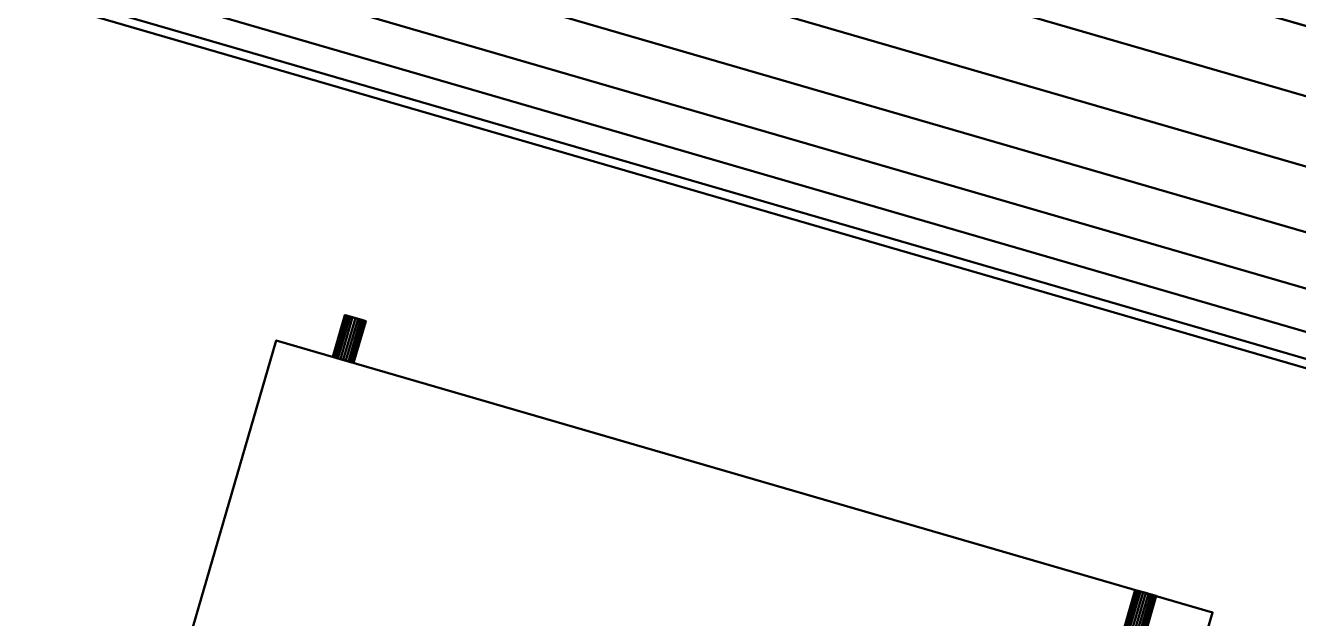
# Model space of a CAD drawing. Header units: inches. Extents: x -1654 to 1344, y -1538 to 36.
# Drawn here: x 823.5 to 852.75, y -616.9 to -603.27 of the extents above; entities that cross this region are included whole.
import ezdxf

# ---------------------------------------------------------------- set-up
doc = ezdxf.new("R2010")
doc.units = ezdxf.units.IN
doc.header["$MEASUREMENT"] = 0
doc.linetypes.add('Center', pattern=[1.25, 0.25, -0.1875, 0.625, -0.1875])
for name, color, linetype, lineweight in [('M-EQPT', 2, 'Continuous', 50), ('M-HVAC-DUCT', 1, 'Center', 30), ('M-HVAC-DUCT-RA', 1, 'Continuous', 50), ('M-HVAC-DUCT-SA', 1, 'Continuous', 50)]:
    doc.layers.add(name, color=color, linetype=linetype, lineweight=lineweight)

# ---------------------------------------------------------------- blocks, each defined once
blk = doc.blocks.new('Heat Pump - Horizontal - Water Source - Heat Pump 2 Ton Horizontal-844838-_3D_')
at = {"layer": 'M-EQPT'}
mesh = blk.add_polyface(dxfattribs=at)
corners = [(21.551, -11.199, 8.65), (21.551, 11.199, 8.65), (-21.551, 11.199, 8.65), (-21.551, -11.199, 8.65)]
mesh.append_faces([[corners[k] for k in face] for face in [(2, 3, 0, 1)]])
mesh = blk.add_polyface(dxfattribs=at)
corners = [(21.551, -11.199, -8.65), (-21.551, -11.199, -8.65), (-21.551, 11.199, -8.65), (21.551, 11.199, -8.65)]
mesh.append_faces([[corners[k] for k in face] for face in [(2, 3, 0, 1)]])
mesh = blk.add_polyface(dxfattribs=at)
corners = [(-21.551, 11.199, 8.65), (21.551, 11.199, 8.65), (21.551, 11.199, -8.65), (-21.551, 11.199, -8.65)]
mesh.append_faces([[corners[k] for k in face] for face in [(0, 1, 2, 3)]])
mesh = blk.add_polyface(dxfattribs=at)
corners = [(21.551, 11.199, 8.65), (21.551, -11.199, 8.65), (21.551, -11.199, -8.65), (21.551, 11.199, -8.65)]
mesh.append_faces([[corners[k] for k in face] for face in [(0, 1, 2, 3)]])
mesh = blk.add_polyface(dxfattribs=at)
corners = [(21.551, 9.349, 7.35), (21.551, 9.358, 7.414), (21.551, 9.383, 7.475), (21.551, 9.422, 7.526), (21.551, 9.474, 7.566), (21.551, 9.535, 7.591), (21.551, 9.599, 7.6), (21.551, 9.664, 7.591), (21.551, 9.724, 7.566), (21.551, 9.776, 7.526), (21.551, 9.816, 7.475), (21.551, 9.841, 7.414), (21.551, 9.849, 7.35), (21.551, 9.841, 7.285), (21.551, 9.816, 7.225), (21.551, 9.776, 7.173), (21.551, 9.724, 7.133), (21.551, 9.664, 7.108), (21.551, 9.599, 7.1), (21.551, 9.535, 7.108), (21.551, 9.474, 7.133), (21.551, 9.422, 7.173), (21.551, 9.383, 7.225), (21.551, 9.358, 7.285)]
mesh.append_faces([[corners[k] for k in face] for face in [(13, 10, 11, 12), (16, 14, 15), (22, 20, 21), (20, 18, 19)]], dxfattribs={"vtx0": -1})
mesh.append_faces([[corners[k] for k in face] for face in [(3, 13, 20, 22)]], dxfattribs={"vtx0": -1, "vtx1": -1, "vtx2": -1, "vtx3": -1})
mesh.append_faces([[corners[k] for k in face] for face in [(8, 13, 3, 4)]], dxfattribs={"vtx0": -1, "vtx1": -1, "vtx3": -1})
mesh.append_faces([[corners[k] for k in face] for face in [(20, 16, 17, 18)]], dxfattribs={"vtx0": -1, "vtx3": -1})
mesh.append_faces([[corners[k] for k in face] for face in [(4, 5, 8), (23, 0, 3, 22)]], dxfattribs={"vtx1": -1, "vtx2": -1})
mesh.append_faces([[corners[k] for k in face] for face in [(13, 14, 16, 20)]], dxfattribs={"vtx1": -1, "vtx2": -1, "vtx3": -1})
mesh.append_faces([[corners[k] for k in face] for face in [(1, 2, 3, 0)]], dxfattribs={"vtx2": -1})
mesh.append_faces([[corners[k] for k in face] for face in [(8, 9, 10, 13)]], dxfattribs={"vtx2": -1, "vtx3": -1})
mesh.append_faces([[corners[k] for k in face] for face in [(5, 6, 7, 8)]], dxfattribs={"vtx3": -1})
mesh = blk.add_polyface(dxfattribs=at)
corners = [(22.551, 9.849, 7.35), (22.551, 9.841, 7.285), (22.551, 9.816, 7.225), (22.551, 9.776, 7.173), (22.551, 9.724, 7.133), (22.551, 9.664, 7.108), (22.551, 9.599, 7.1), (22.551, 9.535, 7.108), (22.551, 9.474, 7.133), (22.551, 9.422, 7.173), (22.551, 9.383, 7.225), (22.551, 9.358, 7.285), (22.551, 9.349, 7.35), (21.551, 9.349, 7.35), (21.551, 9.358, 7.285), (21.551, 9.383, 7.225), (21.551, 9.422, 7.173), (21.551, 9.474, 7.133), (21.551, 9.535, 7.108), (21.551, 9.599, 7.1), (21.551, 9.664, 7.108), (21.551, 9.724, 7.133), (21.551, 9.776, 7.173), (21.551, 9.816, 7.225), (21.551, 9.841, 7.285), (21.551, 9.849, 7.35)]
mesh.append_faces([[corners[k] for k in face] for face in [(13, 14, 11, 12), (0, 1, 24, 25)]], dxfattribs={"vtx1": -1})
mesh.append_faces([[corners[k] for k in face] for face in [(14, 15, 10, 11), (16, 17, 8, 9), (15, 16, 9, 10), (17, 18, 7, 8), (6, 7, 18, 19), (19, 20, 5, 6), (20, 21, 4, 5), (22, 23, 2, 3), (21, 22, 3, 4), (23, 24, 1, 2)]], dxfattribs={"vtx1": -1, "vtx3": -1})
mesh = blk.add_polyface(dxfattribs=at)
corners = [(22.551, 9.349, 7.35), (22.551, 9.358, 7.414), (22.551, 9.383, 7.475), (22.551, 9.422, 7.526), (22.551, 9.474, 7.566), (22.551, 9.535, 7.591), (22.551, 9.599, 7.6), (22.551, 9.664, 7.591), (22.551, 9.724, 7.566), (22.551, 9.776, 7.526), (22.551, 9.816, 7.475), (22.551, 9.841, 7.414), (22.551, 9.849, 7.35), (21.551, 9.849, 7.35), (21.551, 9.841, 7.414), (21.551, 9.816, 7.475), (21.551, 9.776, 7.526), (21.551, 9.724, 7.566), (21.551, 9.664, 7.591), (21.551, 9.599, 7.6), (21.551, 9.535, 7.591), (21.551, 9.474, 7.566), (21.551, 9.422, 7.526), (21.551, 9.383, 7.475), (21.551, 9.358, 7.414), (21.551, 9.349, 7.35)]
mesh.append_faces([[corners[k] for k in face] for face in [(13, 14, 11, 12), (0, 1, 24, 25)]], dxfattribs={"vtx1": -1})
mesh.append_faces([[corners[k] for k in face] for face in [(14, 15, 10, 11), (16, 17, 8, 9), (15, 16, 9, 10), (17, 18, 7, 8), (6, 7, 18, 19), (19, 20, 5, 6), (20, 21, 4, 5), (22, 23, 2, 3), (21, 22, 3, 4), (23, 24, 1, 2)]], dxfattribs={"vtx1": -1, "vtx3": -1})
mesh = blk.add_polyface(dxfattribs=at)
corners = [(21.551, 9.349, 5.35), (21.551, 9.358, 5.414), (21.551, 9.383, 5.475), (21.551, 9.422, 5.526), (21.551, 9.474, 5.566), (21.551, 9.535, 5.591), (21.551, 9.599, 5.6), (21.551, 9.664, 5.591), (21.551, 9.724, 5.566), (21.551, 9.776, 5.526), (21.551, 9.816, 5.475), (21.551, 9.841, 5.414), (21.551, 9.849, 5.35), (21.551, 9.841, 5.285), (21.551, 9.816, 5.225), (21.551, 9.776, 5.173), (21.551, 9.724, 5.133), (21.551, 9.664, 5.108), (21.551, 9.599, 5.1), (21.551, 9.535, 5.108), (21.551, 9.474, 5.133), (21.551, 9.422, 5.173), (21.551, 9.383, 5.225), (21.551, 9.358, 5.285)]
mesh.append_faces([[corners[k] for k in face] for face in [(6, 3, 4, 5), (16, 14, 15), (13, 11, 12)]], dxfattribs={"vtx0": -1})
mesh.append_faces([[corners[k] for k in face] for face in [(22, 18, 21)]], dxfattribs={"vtx0": -1, "vtx1": -1})
mesh.append_faces([[corners[k] for k in face] for face in [(22, 7, 13, 18)]], dxfattribs={"vtx0": -1, "vtx1": -1, "vtx2": -1, "vtx3": -1})
mesh.append_faces([[corners[k] for k in face] for face in [(13, 7, 10, 11)]], dxfattribs={"vtx0": -1, "vtx1": -1, "vtx3": -1})
mesh.append_faces([[corners[k] for k in face] for face in [(3, 6, 7, 22)]], dxfattribs={"vtx0": -1, "vtx2": -1, "vtx3": -1})
mesh.append_faces([[corners[k] for k in face] for face in [(17, 18, 16)]], dxfattribs={"vtx1": -1})
mesh.append_faces([[corners[k] for k in face] for face in [(13, 14, 16, 18)]], dxfattribs={"vtx1": -1, "vtx2": -1, "vtx3": -1})
mesh.append_faces([[corners[k] for k in face] for face in [(23, 0, 1, 22), (19, 20, 21, 18)]], dxfattribs={"vtx2": -1})
mesh.append_faces([[corners[k] for k in face] for face in [(1, 2, 3, 22)]], dxfattribs={"vtx2": -1, "vtx3": -1})
mesh.append_faces([[corners[k] for k in face] for face in [(7, 8, 9, 10)]], dxfattribs={"vtx3": -1})
mesh = blk.add_polyface(dxfattribs=at)
corners = [(22.551, 9.849, 5.35), (22.551, 9.841, 5.285), (22.551, 9.816, 5.225), (22.551, 9.776, 5.173), (22.551, 9.724, 5.133), (22.551, 9.664, 5.108), (22.551, 9.599, 5.1), (22.551, 9.535, 5.108), (22.551, 9.474, 5.133), (22.551, 9.422, 5.173), (22.551, 9.383, 5.225), (22.551, 9.358, 5.285), (22.551, 9.349, 5.35), (21.551, 9.349, 5.35), (21.551, 9.358, 5.285), (21.551, 9.383, 5.225), (21.551, 9.422, 5.173), (21.551, 9.474, 5.133), (21.551, 9.535, 5.108), (21.551, 9.599, 5.1), (21.551, 9.664, 5.108), (21.551, 9.724, 5.133), (21.551, 9.776, 5.173), (21.551, 9.816, 5.225), (21.551, 9.841, 5.285), (21.551, 9.849, 5.35)]
mesh.append_faces([[corners[k] for k in face] for face in [(13, 14, 11, 12), (0, 1, 24, 25)]], dxfattribs={"vtx1": -1})
mesh.append_faces([[corners[k] for k in face] for face in [(14, 15, 10, 11), (16, 17, 8, 9), (15, 16, 9, 10), (17, 18, 7, 8), (6, 7, 18, 19), (19, 20, 5, 6), (20, 21, 4, 5), (22, 23, 2, 3), (21, 22, 3, 4), (23, 24, 1, 2)]], dxfattribs={"vtx1": -1, "vtx3": -1})
mesh = blk.add_polyface(dxfattribs=at)
corners = [(22.551, 9.349, 5.35), (22.551, 9.358, 5.414), (22.551, 9.383, 5.475), (22.551, 9.422, 5.526), (22.551, 9.474, 5.566), (22.551, 9.535, 5.591), (22.551, 9.599, 5.6), (22.551, 9.664, 5.591), (22.551, 9.724, 5.566), (22.551, 9.776, 5.526), (22.551, 9.816, 5.475), (22.551, 9.841, 5.414), (22.551, 9.849, 5.35), (21.551, 9.849, 5.35), (21.551, 9.841, 5.414), (21.551, 9.816, 5.475), (21.551, 9.776, 5.526), (21.551, 9.724, 5.566), (21.551, 9.664, 5.591), (21.551, 9.599, 5.6), (21.551, 9.535, 5.591), (21.551, 9.474, 5.566), (21.551, 9.422, 5.526), (21.551, 9.383, 5.475), (21.551, 9.358, 5.414), (21.551, 9.349, 5.35)]
mesh.append_faces([[corners[k] for k in face] for face in [(13, 14, 11, 12), (0, 1, 24, 25)]], dxfattribs={"vtx1": -1})
mesh.append_faces([[corners[k] for k in face] for face in [(14, 15, 10, 11), (16, 17, 8, 9), (15, 16, 9, 10), (17, 18, 7, 8), (6, 7, 18, 19), (19, 20, 5, 6), (20, 21, 4, 5), (22, 23, 2, 3), (21, 22, 3, 4), (23, 24, 1, 2)]], dxfattribs={"vtx1": -1, "vtx3": -1})
mesh = blk.add_polyface(dxfattribs=at)
corners = [(21.551, 9.349, 1.35), (21.551, 9.358, 1.414), (21.551, 9.383, 1.475), (21.551, 9.422, 1.526), (21.551, 9.474, 1.566), (21.551, 9.535, 1.591), (21.551, 9.599, 1.6), (21.551, 9.664, 1.591), (21.551, 9.724, 1.566), (21.551, 9.776, 1.526), (21.551, 9.816, 1.475), (21.551, 9.841, 1.414), (21.551, 9.849, 1.35), (21.551, 9.841, 1.285), (21.551, 9.816, 1.225), (21.551, 9.776, 1.173), (21.551, 9.724, 1.133), (21.551, 9.664, 1.108), (21.551, 9.599, 1.1), (21.551, 9.535, 1.108), (21.551, 9.474, 1.133), (21.551, 9.422, 1.173), (21.551, 9.383, 1.225), (21.551, 9.358, 1.285)]
mesh.append_faces([[corners[k] for k in face] for face in [(16, 14, 15), (13, 11, 12)]], dxfattribs={"vtx0": -1})
mesh.append_faces([[corners[k] for k in face] for face in [(22, 16, 19)]], dxfattribs={"vtx0": -1, "vtx1": -1, "vtx2": -1})
mesh.append_faces([[corners[k] for k in face] for face in [(13, 7, 10, 11), (3, 13, 22, 23)]], dxfattribs={"vtx0": -1, "vtx1": -1, "vtx3": -1})
mesh.append_faces([[corners[k] for k in face] for face in [(0, 1, 23)]], dxfattribs={"vtx1": -1})
mesh.append_faces([[corners[k] for k in face] for face in [(13, 14, 16, 22)]], dxfattribs={"vtx1": -1, "vtx2": -1, "vtx3": -1})
mesh.append_faces([[corners[k] for k in face] for face in [(20, 21, 22, 19)]], dxfattribs={"vtx2": -1})
mesh.append_faces([[corners[k] for k in face] for face in [(5, 6, 7, 13), (3, 4, 5, 13), (1, 2, 3, 23)]], dxfattribs={"vtx2": -1, "vtx3": -1})
mesh.append_faces([[corners[k] for k in face] for face in [(7, 8, 9, 10), (16, 17, 18, 19)]], dxfattribs={"vtx3": -1})
mesh = blk.add_polyface(dxfattribs=at)
corners = [(22.551, 9.849, 1.35), (22.551, 9.841, 1.285), (22.551, 9.816, 1.225), (22.551, 9.776, 1.173), (22.551, 9.724, 1.133), (22.551, 9.664, 1.108), (22.551, 9.599, 1.1), (22.551, 9.535, 1.108), (22.551, 9.474, 1.133), (22.551, 9.422, 1.173), (22.551, 9.383, 1.225), (22.551, 9.358, 1.285), (22.551, 9.349, 1.35), (21.551, 9.349, 1.35), (21.551, 9.358, 1.285), (21.551, 9.383, 1.225), (21.551, 9.422, 1.173), (21.551, 9.474, 1.133), (21.551, 9.535, 1.108), (21.551, 9.599, 1.1), (21.551, 9.664, 1.108), (21.551, 9.724, 1.133), (21.551, 9.776, 1.173), (21.551, 9.816, 1.225), (21.551, 9.841, 1.285), (21.551, 9.849, 1.35)]
mesh.append_faces([[corners[k] for k in face] for face in [(13, 14, 11, 12), (0, 1, 24, 25)]], dxfattribs={"vtx1": -1})
mesh.append_faces([[corners[k] for k in face] for face in [(14, 15, 10, 11), (16, 17, 8, 9), (15, 16, 9, 10), (17, 18, 7, 8), (6, 7, 18, 19), (19, 20, 5, 6), (20, 21, 4, 5), (22, 23, 2, 3), (21, 22, 3, 4), (23, 24, 1, 2)]], dxfattribs={"vtx1": -1, "vtx3": -1})
mesh = blk.add_polyface(dxfattribs=at)
corners = [(22.551, 9.349, 1.35), (22.551, 9.358, 1.414), (22.551, 9.383, 1.475), (22.551, 9.422, 1.526), (22.551, 9.474, 1.566), (22.551, 9.535, 1.591), (22.551, 9.599, 1.6), (22.551, 9.664, 1.591), (22.551, 9.724, 1.566), (22.551, 9.776, 1.526), (22.551, 9.816, 1.475), (22.551, 9.841, 1.414), (22.551, 9.849, 1.35), (21.551, 9.849, 1.35), (21.551, 9.841, 1.414), (21.551, 9.816, 1.475), (21.551, 9.776, 1.526), (21.551, 9.724, 1.566), (21.551, 9.664, 1.591), (21.551, 9.599, 1.6), (21.551, 9.535, 1.591), (21.551, 9.474, 1.566), (21.551, 9.422, 1.526), (21.551, 9.383, 1.475), (21.551, 9.358, 1.414), (21.551, 9.349, 1.35)]
mesh.append_faces([[corners[k] for k in face] for face in [(13, 14, 11, 12), (0, 1, 24, 25)]], dxfattribs={"vtx1": -1})
mesh.append_faces([[corners[k] for k in face] for face in [(14, 15, 10, 11), (16, 17, 8, 9), (15, 16, 9, 10), (17, 18, 7, 8), (6, 7, 18, 19), (19, 20, 5, 6), (20, 21, 4, 5), (22, 23, 2, 3), (21, 22, 3, 4), (23, 24, 1, 2)]], dxfattribs={"vtx1": -1, "vtx3": -1})
mesh = blk.add_polyface(dxfattribs=at)
corners = [(21.551, 9.349, -4.95), (21.551, 9.358, -4.886), (21.551, 9.383, -4.825), (21.551, 9.422, -4.774), (21.551, 9.474, -4.734), (21.551, 9.535, -4.709), (21.551, 9.599, -4.7), (21.551, 9.664, -4.709), (21.551, 9.724, -4.734), (21.551, 9.776, -4.774), (21.551, 9.816, -4.825), (21.551, 9.841, -4.886), (21.551, 9.849, -4.95), (21.551, 9.841, -5.015), (21.551, 9.816, -5.075), (21.551, 9.776, -5.127), (21.551, 9.724, -5.167), (21.551, 9.664, -5.192), (21.551, 9.599, -5.2), (21.551, 9.535, -5.192), (21.551, 9.474, -5.167), (21.551, 9.422, -5.127), (21.551, 9.383, -5.075), (21.551, 9.358, -5.015)]
mesh.append_faces([[corners[k] for k in face] for face in [(6, 3, 4, 5), (16, 14, 15), (13, 11, 12)]], dxfattribs={"vtx0": -1})
mesh.append_faces([[corners[k] for k in face] for face in [(22, 18, 21)]], dxfattribs={"vtx0": -1, "vtx1": -1})
mesh.append_faces([[corners[k] for k in face] for face in [(22, 7, 13, 18)]], dxfattribs={"vtx0": -1, "vtx1": -1, "vtx2": -1, "vtx3": -1})
mesh.append_faces([[corners[k] for k in face] for face in [(13, 7, 10, 11)]], dxfattribs={"vtx0": -1, "vtx1": -1, "vtx3": -1})
mesh.append_faces([[corners[k] for k in face] for face in [(3, 6, 7, 22)]], dxfattribs={"vtx0": -1, "vtx2": -1, "vtx3": -1})
mesh.append_faces([[corners[k] for k in face] for face in [(17, 18, 16)]], dxfattribs={"vtx1": -1})
mesh.append_faces([[corners[k] for k in face] for face in [(13, 14, 16, 18)]], dxfattribs={"vtx1": -1, "vtx2": -1, "vtx3": -1})
mesh.append_faces([[corners[k] for k in face] for face in [(23, 0, 1, 22), (19, 20, 21, 18)]], dxfattribs={"vtx2": -1})
mesh.append_faces([[corners[k] for k in face] for face in [(1, 2, 3, 22)]], dxfattribs={"vtx2": -1, "vtx3": -1})
mesh.append_faces([[corners[k] for k in face] for face in [(7, 8, 9, 10)]], dxfattribs={"vtx3": -1})
mesh = blk.add_polyface(dxfattribs=at)
corners = [(22.551, 9.849, -4.95), (22.551, 9.841, -5.015), (22.551, 9.816, -5.075), (22.551, 9.776, -5.127), (22.551, 9.724, -5.167), (22.551, 9.664, -5.192), (22.551, 9.599, -5.2), (22.551, 9.535, -5.192), (22.551, 9.474, -5.167), (22.551, 9.422, -5.127), (22.551, 9.383, -5.075), (22.551, 9.358, -5.015), (22.551, 9.349, -4.95), (21.551, 9.349, -4.95), (21.551, 9.358, -5.015), (21.551, 9.383, -5.075), (21.551, 9.422, -5.127), (21.551, 9.474, -5.167), (21.551, 9.535, -5.192), (21.551, 9.599, -5.2), (21.551, 9.664, -5.192), (21.551, 9.724, -5.167), (21.551, 9.776, -5.127), (21.551, 9.816, -5.075), (21.551, 9.841, -5.015), (21.551, 9.849, -4.95)]
mesh.append_faces([[corners[k] for k in face] for face in [(13, 14, 11, 12), (0, 1, 24, 25)]], dxfattribs={"vtx1": -1})
mesh.append_faces([[corners[k] for k in face] for face in [(14, 15, 10, 11), (16, 17, 8, 9), (15, 16, 9, 10), (17, 18, 7, 8), (6, 7, 18, 19), (19, 20, 5, 6), (20, 21, 4, 5), (22, 23, 2, 3), (21, 22, 3, 4), (23, 24, 1, 2)]], dxfattribs={"vtx1": -1, "vtx3": -1})
mesh = blk.add_polyface(dxfattribs=at)
corners = [(22.551, 9.349, -4.95), (22.551, 9.358, -4.886), (22.551, 9.383, -4.825), (22.551, 9.422, -4.774), (22.551, 9.474, -4.734), (22.551, 9.535, -4.709), (22.551, 9.599, -4.7), (22.551, 9.664, -4.709), (22.551, 9.724, -4.734), (22.551, 9.776, -4.774), (22.551, 9.816, -4.825), (22.551, 9.841, -4.886), (22.551, 9.849, -4.95), (21.551, 9.849, -4.95), (21.551, 9.841, -4.886), (21.551, 9.816, -4.825), (21.551, 9.776, -4.774), (21.551, 9.724, -4.734), (21.551, 9.664, -4.709), (21.551, 9.599, -4.7), (21.551, 9.535, -4.709), (21.551, 9.474, -4.734), (21.551, 9.422, -4.774), (21.551, 9.383, -4.825), (21.551, 9.358, -4.886), (21.551, 9.349, -4.95)]
mesh.append_faces([[corners[k] for k in face] for face in [(13, 14, 11, 12), (0, 1, 24, 25)]], dxfattribs={"vtx1": -1})
mesh.append_faces([[corners[k] for k in face] for face in [(14, 15, 10, 11), (16, 17, 8, 9), (15, 16, 9, 10), (17, 18, 7, 8), (6, 7, 18, 19), (19, 20, 5, 6), (20, 21, 4, 5), (22, 23, 2, 3), (21, 22, 3, 4), (23, 24, 1, 2)]], dxfattribs={"vtx1": -1, "vtx3": -1})
mesh = blk.add_polyface(dxfattribs=at)
corners = [(22.551, 9.349, 7.35), (22.551, 9.358, 7.285), (22.551, 9.383, 7.225), (22.551, 9.422, 7.173), (22.551, 9.474, 7.133), (22.551, 9.535, 7.108), (22.551, 9.599, 7.1), (22.551, 9.664, 7.108), (22.551, 9.724, 7.133), (22.551, 9.776, 7.173), (22.551, 9.816, 7.225), (22.551, 9.841, 7.285), (22.551, 9.849, 7.35), (22.551, 9.841, 7.414), (22.551, 9.816, 7.475), (22.551, 9.776, 7.526), (22.551, 9.724, 7.566), (22.551, 9.664, 7.591), (22.551, 9.599, 7.6), (22.551, 9.535, 7.591), (22.551, 9.474, 7.566), (22.551, 9.422, 7.526), (22.551, 9.383, 7.475), (22.551, 9.358, 7.414)]
mesh.append_faces([[corners[k] for k in face] for face in [(16, 11, 14, 15)]], dxfattribs={"vtx0": -1, "vtx1": -1})
mesh.append_faces([[corners[k] for k in face] for face in [(21, 4, 11, 16)]], dxfattribs={"vtx0": -1, "vtx1": -1, "vtx2": -1, "vtx3": -1})
mesh.append_faces([[corners[k] for k in face] for face in [(4, 7, 8, 11)]], dxfattribs={"vtx0": -1, "vtx2": -1, "vtx3": -1})
mesh.append_faces([[corners[k] for k in face] for face in [(1, 2, 21, 0)]], dxfattribs={"vtx1": -1, "vtx2": -1})
mesh.append_faces([[corners[k] for k in face] for face in [(16, 17, 20, 21)]], dxfattribs={"vtx1": -1, "vtx3": -1})
mesh.append_faces([[corners[k] for k in face] for face in [(2, 3, 4, 21)]], dxfattribs={"vtx2": -1, "vtx3": -1})
mesh.append_faces([[corners[k] for k in face] for face in [(8, 9, 10, 11), (4, 5, 6, 7), (11, 12, 13, 14), (17, 18, 19, 20), (21, 22, 23, 0)]], dxfattribs={"vtx3": -1})
mesh = blk.add_polyface(dxfattribs=at)
corners = [(22.551, 9.349, 5.35), (22.551, 9.358, 5.285), (22.551, 9.383, 5.225), (22.551, 9.422, 5.173), (22.551, 9.474, 5.133), (22.551, 9.535, 5.108), (22.551, 9.599, 5.1), (22.551, 9.664, 5.108), (22.551, 9.724, 5.133), (22.551, 9.776, 5.173), (22.551, 9.816, 5.225), (22.551, 9.841, 5.285), (22.551, 9.849, 5.35), (22.551, 9.841, 5.414), (22.551, 9.816, 5.475), (22.551, 9.776, 5.526), (22.551, 9.724, 5.566), (22.551, 9.664, 5.591), (22.551, 9.599, 5.6), (22.551, 9.535, 5.591), (22.551, 9.474, 5.566), (22.551, 9.422, 5.526), (22.551, 9.383, 5.475), (22.551, 9.358, 5.414)]
mesh.append_faces([[corners[k] for k in face] for face in [(17, 14, 15, 16), (23, 21, 22)]], dxfattribs={"vtx0": -1})
mesh.append_faces([[corners[k] for k in face] for face in [(17, 2, 11, 14)]], dxfattribs={"vtx0": -1, "vtx1": -1, "vtx2": -1, "vtx3": -1})
mesh.append_faces([[corners[k] for k in face] for face in [(21, 17, 18, 20)]], dxfattribs={"vtx0": -1, "vtx2": -1})
mesh.append_faces([[corners[k] for k in face] for face in [(21, 1, 2, 17)]], dxfattribs={"vtx0": -1, "vtx2": -1, "vtx3": -1})
mesh.append_faces([[corners[k] for k in face] for face in [(2, 3, 6, 11)]], dxfattribs={"vtx1": -1, "vtx2": -1, "vtx3": -1})
mesh.append_faces([[corners[k] for k in face] for face in [(18, 19, 20)]], dxfattribs={"vtx2": -1})
mesh.append_faces([[corners[k] for k in face] for face in [(6, 7, 8, 11), (23, 0, 1, 21)]], dxfattribs={"vtx2": -1, "vtx3": -1})
mesh.append_faces([[corners[k] for k in face] for face in [(8, 9, 10, 11), (3, 4, 5, 6), (11, 12, 13, 14)]], dxfattribs={"vtx3": -1})
mesh = blk.add_polyface(dxfattribs=at)
corners = [(22.551, 9.349, 1.35), (22.551, 9.358, 1.285), (22.551, 9.383, 1.225), (22.551, 9.422, 1.173), (22.551, 9.474, 1.133), (22.551, 9.535, 1.108), (22.551, 9.599, 1.1), (22.551, 9.664, 1.108), (22.551, 9.724, 1.133), (22.551, 9.776, 1.173), (22.551, 9.816, 1.225), (22.551, 9.841, 1.285), (22.551, 9.849, 1.35), (22.551, 9.841, 1.414), (22.551, 9.816, 1.475), (22.551, 9.776, 1.526), (22.551, 9.724, 1.566), (22.551, 9.664, 1.591), (22.551, 9.599, 1.6), (22.551, 9.535, 1.591), (22.551, 9.474, 1.566), (22.551, 9.422, 1.526), (22.551, 9.383, 1.475), (22.551, 9.358, 1.414)]
mesh.append_faces([[corners[k] for k in face] for face in [(10, 8, 9), (17, 15, 16), (23, 21, 22)]], dxfattribs={"vtx0": -1})
mesh.append_faces([[corners[k] for k in face] for face in [(19, 11, 17, 18)]], dxfattribs={"vtx0": -1, "vtx1": -1})
mesh.append_faces([[corners[k] for k in face] for face in [(11, 2, 8, 10), (2, 11, 21, 1), (8, 2, 5)]], dxfattribs={"vtx0": -1, "vtx1": -1, "vtx2": -1})
mesh.append_faces([[corners[k] for k in face] for face in [(17, 11, 14, 15)]], dxfattribs={"vtx0": -1, "vtx1": -1, "vtx3": -1})
mesh.append_faces([[corners[k] for k in face] for face in [(4, 5, 2, 3)]], dxfattribs={"vtx1": -1})
mesh.append_faces([[corners[k] for k in face] for face in [(6, 7, 8, 5)]], dxfattribs={"vtx2": -1})
mesh.append_faces([[corners[k] for k in face] for face in [(23, 0, 1, 21), (19, 20, 21, 11)]], dxfattribs={"vtx2": -1, "vtx3": -1})
mesh.append_faces([[corners[k] for k in face] for face in [(11, 12, 13, 14)]], dxfattribs={"vtx3": -1})
mesh = blk.add_polyface(dxfattribs=at)
corners = [(22.551, 9.349, -4.95), (22.551, 9.358, -5.015), (22.551, 9.383, -5.075), (22.551, 9.422, -5.127), (22.551, 9.474, -5.167), (22.551, 9.535, -5.192), (22.551, 9.599, -5.2), (22.551, 9.664, -5.192), (22.551, 9.724, -5.167), (22.551, 9.776, -5.127), (22.551, 9.816, -5.075), (22.551, 9.841, -5.015), (22.551, 9.849, -4.95), (22.551, 9.841, -4.886), (22.551, 9.816, -4.825), (22.551, 9.776, -4.774), (22.551, 9.724, -4.734), (22.551, 9.664, -4.709), (22.551, 9.599, -4.7), (22.551, 9.535, -4.709), (22.551, 9.474, -4.734), (22.551, 9.422, -4.774), (22.551, 9.383, -4.825), (22.551, 9.358, -4.886)]
mesh.append_faces([[corners[k] for k in face] for face in [(17, 14, 15, 16), (23, 21, 22)]], dxfattribs={"vtx0": -1})
mesh.append_faces([[corners[k] for k in face] for face in [(17, 2, 11, 14)]], dxfattribs={"vtx0": -1, "vtx1": -1, "vtx2": -1, "vtx3": -1})
mesh.append_faces([[corners[k] for k in face] for face in [(21, 17, 18, 20)]], dxfattribs={"vtx0": -1, "vtx2": -1})
mesh.append_faces([[corners[k] for k in face] for face in [(21, 1, 2, 17)]], dxfattribs={"vtx0": -1, "vtx2": -1, "vtx3": -1})
mesh.append_faces([[corners[k] for k in face] for face in [(2, 3, 6, 11)]], dxfattribs={"vtx1": -1, "vtx2": -1, "vtx3": -1})
mesh.append_faces([[corners[k] for k in face] for face in [(18, 19, 20)]], dxfattribs={"vtx2": -1})
mesh.append_faces([[corners[k] for k in face] for face in [(6, 7, 8, 11), (23, 0, 1, 21)]], dxfattribs={"vtx2": -1, "vtx3": -1})
mesh.append_faces([[corners[k] for k in face] for face in [(8, 9, 10, 11), (3, 4, 5, 6), (11, 12, 13, 14)]], dxfattribs={"vtx3": -1})
mesh = blk.add_polyface(dxfattribs=at)
corners = [(21.551, -9.349, 1.969), (21.551, -9.358, 1.905), (21.551, -9.383, 1.844), (21.551, -9.422, 1.793), (21.551, -9.474, 1.753), (21.551, -9.535, 1.728), (21.551, -9.599, 1.719), (21.551, -9.664, 1.728), (21.551, -9.724, 1.753), (21.551, -9.776, 1.793), (21.551, -9.816, 1.844), (21.551, -9.841, 1.905), (21.551, -9.849, 1.969), (20.551, -9.849, 1.969), (20.551, -9.841, 1.905), (20.551, -9.816, 1.844), (20.551, -9.776, 1.793), (20.551, -9.724, 1.753), (20.551, -9.664, 1.728), (20.551, -9.599, 1.719), (20.551, -9.535, 1.728), (20.551, -9.474, 1.753), (20.551, -9.422, 1.793), (20.551, -9.383, 1.844), (20.551, -9.358, 1.905), (20.551, -9.349, 1.969)]
mesh.append_faces([[corners[k] for k in face] for face in [(13, 14, 11, 12), (0, 1, 24, 25)]], dxfattribs={"vtx1": -1})
mesh.append_faces([[corners[k] for k in face] for face in [(14, 15, 10, 11), (16, 17, 8, 9), (15, 16, 9, 10), (17, 18, 7, 8), (6, 7, 18, 19), (19, 20, 5, 6), (20, 21, 4, 5), (22, 23, 2, 3), (21, 22, 3, 4), (23, 24, 1, 2)]], dxfattribs={"vtx1": -1, "vtx3": -1})
mesh = blk.add_polyface(dxfattribs=at)
corners = [(21.551, -9.849, 1.969), (21.551, -9.841, 2.034), (21.551, -9.816, 2.094), (21.551, -9.776, 2.146), (21.551, -9.724, 2.186), (21.551, -9.664, 2.211), (21.551, -9.599, 2.219), (21.551, -9.535, 2.211), (21.551, -9.474, 2.186), (21.551, -9.422, 2.146), (21.551, -9.383, 2.094), (21.551, -9.358, 2.034), (21.551, -9.349, 1.969), (20.551, -9.349, 1.969), (20.551, -9.358, 2.034), (20.551, -9.383, 2.094), (20.551, -9.422, 2.146), (20.551, -9.474, 2.186), (20.551, -9.535, 2.211), (20.551, -9.599, 2.219), (20.551, -9.664, 2.211), (20.551, -9.724, 2.186), (20.551, -9.776, 2.146), (20.551, -9.816, 2.094), (20.551, -9.841, 2.034), (20.551, -9.849, 1.969)]
mesh.append_faces([[corners[k] for k in face] for face in [(13, 14, 11, 12), (0, 1, 24, 25)]], dxfattribs={"vtx1": -1})
mesh.append_faces([[corners[k] for k in face] for face in [(14, 15, 10, 11), (16, 17, 8, 9), (15, 16, 9, 10), (17, 18, 7, 8), (6, 7, 18, 19), (19, 20, 5, 6), (20, 21, 4, 5), (22, 23, 2, 3), (21, 22, 3, 4), (23, 24, 1, 2)]], dxfattribs={"vtx1": -1, "vtx3": -1})
mesh = blk.add_polyface(dxfattribs=at)
corners = [(21.551, -9.349, 6.033), (21.551, -9.358, 5.969), (21.551, -9.383, 5.908), (21.551, -9.422, 5.857), (21.551, -9.474, 5.817), (21.551, -9.535, 5.792), (21.551, -9.599, 5.783), (21.551, -9.664, 5.792), (21.551, -9.724, 5.817), (21.551, -9.776, 5.857), (21.551, -9.816, 5.908), (21.551, -9.841, 5.969), (21.551, -9.849, 6.033), (20.551, -9.849, 6.033), (20.551, -9.841, 5.969), (20.551, -9.816, 5.908), (20.551, -9.776, 5.857), (20.551, -9.724, 5.817), (20.551, -9.664, 5.792), (20.551, -9.599, 5.783), (20.551, -9.535, 5.792), (20.551, -9.474, 5.817), (20.551, -9.422, 5.857), (20.551, -9.383, 5.908), (20.551, -9.358, 5.969), (20.551, -9.349, 6.033)]
mesh.append_faces([[corners[k] for k in face] for face in [(13, 14, 11, 12), (0, 1, 24, 25)]], dxfattribs={"vtx1": -1})
mesh.append_faces([[corners[k] for k in face] for face in [(14, 15, 10, 11), (16, 17, 8, 9), (15, 16, 9, 10), (17, 18, 7, 8), (6, 7, 18, 19), (19, 20, 5, 6), (20, 21, 4, 5), (22, 23, 2, 3), (21, 22, 3, 4), (23, 24, 1, 2)]], dxfattribs={"vtx1": -1, "vtx3": -1})
mesh = blk.add_polyface(dxfattribs=at)
corners = [(21.551, -9.849, 6.033), (21.551, -9.841, 6.098), (21.551, -9.816, 6.158), (21.551, -9.776, 6.21), (21.551, -9.724, 6.25), (21.551, -9.664, 6.275), (21.551, -9.599, 6.283), (21.551, -9.535, 6.275), (21.551, -9.474, 6.25), (21.551, -9.422, 6.21), (21.551, -9.383, 6.158), (21.551, -9.358, 6.098), (21.551, -9.349, 6.033), (20.551, -9.349, 6.033), (20.551, -9.358, 6.098), (20.551, -9.383, 6.158), (20.551, -9.422, 6.21), (20.551, -9.474, 6.25), (20.551, -9.535, 6.275), (20.551, -9.599, 6.283), (20.551, -9.664, 6.275), (20.551, -9.724, 6.25), (20.551, -9.776, 6.21), (20.551, -9.816, 6.158), (20.551, -9.841, 6.098), (20.551, -9.849, 6.033)]
mesh.append_faces([[corners[k] for k in face] for face in [(13, 14, 11, 12), (0, 1, 24, 25)]], dxfattribs={"vtx1": -1})
mesh.append_faces([[corners[k] for k in face] for face in [(14, 15, 10, 11), (16, 17, 8, 9), (15, 16, 9, 10), (17, 18, 7, 8), (6, 7, 18, 19), (19, 20, 5, 6), (20, 21, 4, 5), (22, 23, 2, 3), (21, 22, 3, 4), (23, 24, 1, 2)]], dxfattribs={"vtx1": -1, "vtx3": -1})
mesh = blk.add_polyface(dxfattribs=at)
corners = [(21.551, -9.849, 1.969), (21.551, -9.841, 1.905), (21.551, -9.816, 1.844), (21.551, -9.776, 1.793), (21.551, -9.724, 1.753), (21.551, -9.664, 1.728), (21.551, -9.599, 1.719), (21.551, -9.535, 1.728), (21.551, -9.474, 1.753), (21.551, -9.422, 1.793), (21.551, -9.383, 1.844), (21.551, -9.358, 1.905), (21.551, -9.349, 1.969), (21.551, -9.358, 2.034), (21.551, -9.383, 2.094), (21.551, -9.422, 2.146), (21.551, -9.474, 2.186), (21.551, -9.535, 2.211), (21.551, -9.599, 2.219), (21.551, -9.664, 2.211), (21.551, -9.724, 2.186), (21.551, -9.776, 2.146), (21.551, -9.816, 2.094), (21.551, -9.841, 2.034)]
mesh.append_faces([[corners[k] for k in face] for face in [(5, 3, 4), (17, 15, 16), (23, 21, 22)]], dxfattribs={"vtx0": -1})
mesh.append_faces([[corners[k] for k in face] for face in [(19, 11, 17, 18)]], dxfattribs={"vtx0": -1, "vtx1": -1})
mesh.append_faces([[corners[k] for k in face] for face in [(11, 21, 2, 3), (17, 11, 14, 15)]], dxfattribs={"vtx0": -1, "vtx1": -1, "vtx3": -1})
mesh.append_faces([[corners[k] for k in face] for face in [(7, 8, 11, 3), (1, 2, 21, 23)]], dxfattribs={"vtx1": -1, "vtx2": -1, "vtx3": -1})
mesh.append_faces([[corners[k] for k in face] for face in [(23, 0, 1)]], dxfattribs={"vtx2": -1})
mesh.append_faces([[corners[k] for k in face] for face in [(5, 6, 7, 3), (19, 20, 21, 11)]], dxfattribs={"vtx2": -1, "vtx3": -1})
mesh.append_faces([[corners[k] for k in face] for face in [(8, 9, 10, 11), (11, 12, 13, 14)]], dxfattribs={"vtx3": -1})
mesh = blk.add_polyface(dxfattribs=at)
corners = [(21.551, -9.849, 6.033), (21.551, -9.841, 5.969), (21.551, -9.816, 5.908), (21.551, -9.776, 5.857), (21.551, -9.724, 5.817), (21.551, -9.664, 5.792), (21.551, -9.599, 5.783), (21.551, -9.535, 5.792), (21.551, -9.474, 5.817), (21.551, -9.422, 5.857), (21.551, -9.383, 5.908), (21.551, -9.358, 5.969), (21.551, -9.349, 6.033), (21.551, -9.358, 6.098), (21.551, -9.383, 6.158), (21.551, -9.422, 6.21), (21.551, -9.474, 6.25), (21.551, -9.535, 6.275), (21.551, -9.599, 6.283), (21.551, -9.664, 6.275), (21.551, -9.724, 6.25), (21.551, -9.776, 6.21), (21.551, -9.816, 6.158), (21.551, -9.841, 6.098)]
mesh.append_faces([[corners[k] for k in face] for face in [(2, 11, 21, 1)]], dxfattribs={"vtx0": -1, "vtx1": -1, "vtx2": -1})
mesh.append_faces([[corners[k] for k in face] for face in [(20, 11, 14, 17)]], dxfattribs={"vtx0": -1, "vtx1": -1, "vtx2": -1, "vtx3": -1})
mesh.append_faces([[corners[k] for k in face] for face in [(21, 0, 1)]], dxfattribs={"vtx0": -1, "vtx2": -1})
mesh.append_faces([[corners[k] for k in face] for face in [(20, 21, 11)]], dxfattribs={"vtx1": -1, "vtx2": -1})
mesh.append_faces([[corners[k] for k in face] for face in [(2, 3, 6, 11)]], dxfattribs={"vtx1": -1, "vtx2": -1, "vtx3": -1})
mesh.append_faces([[corners[k] for k in face] for face in [(6, 7, 8, 11)]], dxfattribs={"vtx2": -1, "vtx3": -1})
mesh.append_faces([[corners[k] for k in face] for face in [(8, 9, 10, 11), (3, 4, 5, 6), (11, 12, 13, 14), (14, 15, 16, 17), (17, 18, 19, 20), (21, 22, 23, 0)]], dxfattribs={"vtx3": -1})
mesh = blk.add_polyface(dxfattribs=at)
corners = [(21.551, -11.199, 8.65), (-21.551, -11.199, 8.65), (-21.551, -11.199, -8.65), (21.551, -11.199, -8.65)]
mesh.append_faces([[corners[k] for k in face] for face in [(0, 1, 2, 3)]])

msp = doc.modelspace()

# ---------------------------------------------------------------- linework, layer by layer
at = {"layer": 'M-HVAC-DUCT', "color": 5}
msp.add_line((889.772, -615.614, 1314), (363.471, -462.611, 1314), dxfattribs=at)
msp.add_line((889.772, -615.614, 1314), (363.471, -462.611, 1314), dxfattribs=at)

# ---------------------------------------------------------------- block references
at = {"layer": 'M-EQPT', "rotation": 73.79013128408315}
msp.add_blockref('Heat Pump - Horizontal - Water Source - Heat Pump 2 Ton Horizontal-844838-_3D_', (834.004, -634.331, 1326.002), dxfattribs=at)

# ---------------------------------------------------------------- meshes
at = {"layer": 'M-HVAC-DUCT-RA', "color": 8}
mesh = msp.add_polyface(dxfattribs=at)
corners = [(863.466, -593.386, 1307), (862.968, -593.242, 1306.932), (862.505, -593.107, 1306.732), (862.108, -592.992, 1306.414), (861.802, -592.903, 1306), (861.611, -592.847, 1305.518), (861.545, -592.828, 1305), (835.037, -684.011, 1305), (835.102, -684.03, 1305.518), (835.294, -684.086, 1306), (835.6, -684.174, 1306.414), (835.997, -684.29, 1306.732), (836.46, -684.425, 1306.932), (836.957, -684.569, 1307)]
mesh.append_faces([[corners[k] for k in face] for face in [(8, 9, 4, 5), (3, 4, 9, 10), (11, 12, 1, 2), (2, 3, 10, 11)]], dxfattribs={"vtx1": -1, "vtx3": -1, "color": 8})
mesh.append_faces([[corners[k] for k in face] for face in [(6, 7, 8, 5)]], dxfattribs={"vtx2": -1, "color": 8})
mesh.append_faces([[corners[k] for k in face] for face in [(12, 13, 0, 1)]], dxfattribs={"vtx3": -1, "color": 8})
mesh = msp.add_polyface(dxfattribs=at)
corners = [(861.545, -592.828, 1305), (861.611, -592.847, 1304.482), (861.802, -592.903, 1304), (862.108, -592.992, 1303.586), (862.505, -593.107, 1303.268), (862.968, -593.242, 1303.068), (863.466, -593.386, 1303), (836.957, -684.569, 1303), (836.46, -684.425, 1303.068), (835.997, -684.29, 1303.268), (835.6, -684.174, 1303.586), (835.294, -684.086, 1304), (835.102, -684.03, 1304.482), (835.037, -684.011, 1305)]
mesh.append_faces([[corners[k] for k in face] for face in [(7, 8, 5, 6)]], dxfattribs={"vtx1": -1, "color": 8})
mesh.append_faces([[corners[k] for k in face] for face in [(8, 9, 4, 5), (3, 4, 9, 10), (11, 12, 1, 2), (2, 3, 10, 11)]], dxfattribs={"vtx1": -1, "vtx3": -1, "color": 8})
mesh.append_faces([[corners[k] for k in face] for face in [(12, 13, 0, 1)]], dxfattribs={"vtx3": -1, "color": 8})
mesh = msp.add_polyface(dxfattribs=at)
corners = [(865.386, -593.945, 1305), (865.321, -593.926, 1305.518), (865.129, -593.87, 1306), (864.824, -593.781, 1306.414), (864.426, -593.666, 1306.732), (863.963, -593.531, 1306.932), (863.466, -593.386, 1307), (836.957, -684.569, 1307), (837.455, -684.714, 1306.932), (837.918, -684.848, 1306.732), (838.315, -684.964, 1306.414), (838.621, -685.053, 1306), (838.813, -685.108, 1305.518), (838.878, -685.127, 1305)]
mesh.append_faces([[corners[k] for k in face] for face in [(7, 8, 5, 6)]], dxfattribs={"vtx1": -1, "color": 8})
mesh.append_faces([[corners[k] for k in face] for face in [(8, 9, 4, 5), (3, 4, 9, 10), (11, 12, 1, 2), (2, 3, 10, 11)]], dxfattribs={"vtx1": -1, "vtx3": -1, "color": 8})
mesh.append_faces([[corners[k] for k in face] for face in [(12, 13, 0, 1)]], dxfattribs={"vtx3": -1, "color": 8})
mesh = msp.add_polyface(dxfattribs=at)
corners = [(863.466, -593.386, 1303), (863.963, -593.531, 1303.068), (864.426, -593.666, 1303.268), (864.824, -593.781, 1303.586), (865.129, -593.87, 1304), (865.321, -593.926, 1304.482), (865.386, -593.945, 1305), (838.878, -685.127, 1305), (838.813, -685.108, 1304.482), (838.621, -685.053, 1304), (838.315, -684.964, 1303.586), (837.918, -684.848, 1303.268), (837.455, -684.714, 1303.068), (836.957, -684.569, 1303)]
mesh.append_faces([[corners[k] for k in face] for face in [(7, 8, 5, 6)]], dxfattribs={"vtx1": -1, "color": 8})
mesh.append_faces([[corners[k] for k in face] for face in [(8, 9, 4, 5), (3, 4, 9, 10), (11, 12, 1, 2), (2, 3, 10, 11)]], dxfattribs={"vtx1": -1, "vtx3": -1, "color": 8})
mesh.append_faces([[corners[k] for k in face] for face in [(12, 13, 0, 1)]], dxfattribs={"vtx3": -1, "color": 8})
at = {"layer": 'M-HVAC-DUCT-SA', "color": 8}
mesh = msp.add_polyface(dxfattribs=at)
corners = [(889.772, -615.614, 1320), (890.206, -614.122, 1319.796), (890.609, -612.733, 1319.196), (890.956, -611.54, 1318.243), (891.223, -610.624, 1317), (891.39, -610.048, 1315.553), (891.447, -609.852, 1314), (365.146, -456.849, 1314), (365.088, -457.045, 1315.553), (364.921, -457.621, 1317), (364.655, -458.537, 1318.243), (364.308, -459.73, 1319.196), (363.904, -461.119, 1319.796), (363.471, -462.611, 1320)]
mesh.append_faces([[corners[k] for k in face] for face in [(8, 9, 4, 5), (3, 4, 9, 10), (11, 12, 1, 2), (2, 3, 10, 11)]], dxfattribs={"vtx1": -1, "vtx3": -1, "color": 8})
mesh.append_faces([[corners[k] for k in face] for face in [(6, 7, 8, 5)]], dxfattribs={"vtx2": -1, "color": 8})
mesh.append_faces([[corners[k] for k in face] for face in [(12, 13, 0, 1)]], dxfattribs={"vtx3": -1, "color": 8})
mesh = msp.add_polyface(dxfattribs=at)
corners = [(891.447, -609.852, 1314), (891.39, -610.048, 1312.447), (891.223, -610.624, 1311), (890.956, -611.54, 1309.757), (890.609, -612.733, 1308.804), (890.206, -614.122, 1308.204), (889.772, -615.614, 1308), (363.471, -462.611, 1308), (363.904, -461.119, 1308.204), (364.308, -459.73, 1308.804), (364.655, -458.537, 1309.757), (364.921, -457.621, 1311), (365.088, -457.045, 1312.447), (365.146, -456.849, 1314)]
mesh.append_faces([[corners[k] for k in face] for face in [(7, 8, 5, 6)]], dxfattribs={"vtx1": -1, "color": 8})
mesh.append_faces([[corners[k] for k in face] for face in [(8, 9, 4, 5), (3, 4, 9, 10), (11, 12, 1, 2), (2, 3, 10, 11)]], dxfattribs={"vtx1": -1, "vtx3": -1, "color": 8})
mesh.append_faces([[corners[k] for k in face] for face in [(12, 13, 0, 1)]], dxfattribs={"vtx3": -1, "color": 8})
mesh = msp.add_polyface(dxfattribs=at)
corners = [(888.097, -621.375, 1314), (888.154, -621.179, 1315.553), (888.321, -620.603, 1317), (888.588, -619.688, 1318.243), (888.935, -618.494, 1319.196), (889.339, -617.105, 1319.796), (889.772, -615.614, 1320), (363.471, -462.611, 1320), (363.037, -464.102, 1319.796), (362.633, -465.491, 1319.196), (362.286, -466.685, 1318.243), (362.02, -467.6, 1317), (361.853, -468.176, 1315.553), (361.796, -468.372, 1314)]
mesh.append_faces([[corners[k] for k in face] for face in [(7, 8, 5, 6)]], dxfattribs={"vtx1": -1, "color": 8})
mesh.append_faces([[corners[k] for k in face] for face in [(8, 9, 4, 5), (3, 4, 9, 10), (11, 12, 1, 2), (2, 3, 10, 11)]], dxfattribs={"vtx1": -1, "vtx3": -1, "color": 8})
mesh.append_faces([[corners[k] for k in face] for face in [(12, 13, 0, 1)]], dxfattribs={"vtx3": -1, "color": 8})
mesh = msp.add_polyface(dxfattribs=at)
corners = [(889.772, -615.614, 1308), (889.339, -617.105, 1308.204), (888.935, -618.494, 1308.804), (888.588, -619.688, 1309.757), (888.321, -620.603, 1311), (888.154, -621.179, 1312.447), (888.097, -621.375, 1314), (361.796, -468.372, 1314), (361.853, -468.176, 1312.447), (362.02, -467.6, 1311), (362.286, -466.685, 1309.757), (362.633, -465.491, 1308.804), (363.037, -464.102, 1308.204), (363.471, -462.611, 1308)]
mesh.append_faces([[corners[k] for k in face] for face in [(7, 8, 5, 6)]], dxfattribs={"vtx1": -1, "color": 8})
mesh.append_faces([[corners[k] for k in face] for face in [(8, 9, 4, 5), (3, 4, 9, 10), (11, 12, 1, 2), (2, 3, 10, 11)]], dxfattribs={"vtx1": -1, "vtx3": -1, "color": 8})
mesh.append_faces([[corners[k] for k in face] for face in [(12, 13, 0, 1)]], dxfattribs={"vtx3": -1, "color": 8})

doc.saveas('drawing.dxf')
